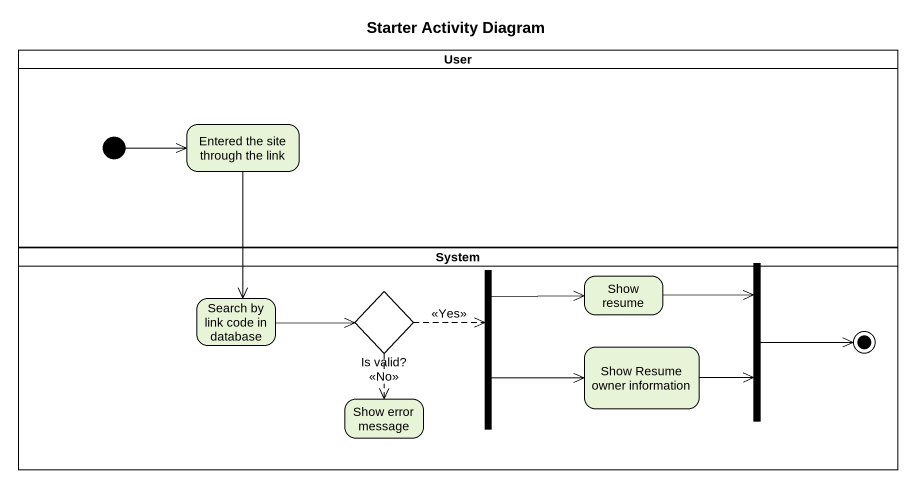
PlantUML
@startuml
title Starter Activity Diagram
hide empty description
state User <<partition>> {
  state "Entered the site through the link" as Entered_the_site_through
  [*] -right-> Entered_the_site_through
}
state System <<partition>> {
  state fork1 <<join>>
  state "Search by link code in database" as Search_by_link_code_in
  state "Is valid?" as Is_valid <<choice>>
  state fork2 <<fork>>
  state "Show resume" as Show_resume
  state "Show Resume owner information" as Show_Resume_owner
  state "Show error message" as Show_error_message
  fork1 -right-> [*]
}
Entered_the_site_through --> Search_by_link_code_in
Search_by_link_code_in -right-> Is_valid
Is_valid -right[dashed]-> fork2 : <<Yes>>
Is_valid -[dashed]-> Show_error_message : <<No>>
fork2 -right-> Show_resume
fork2 -right-> Show_Resume_owner
Show_resume -right-> fork1
Show_Resume_owner -right-> fork1
@enduml
